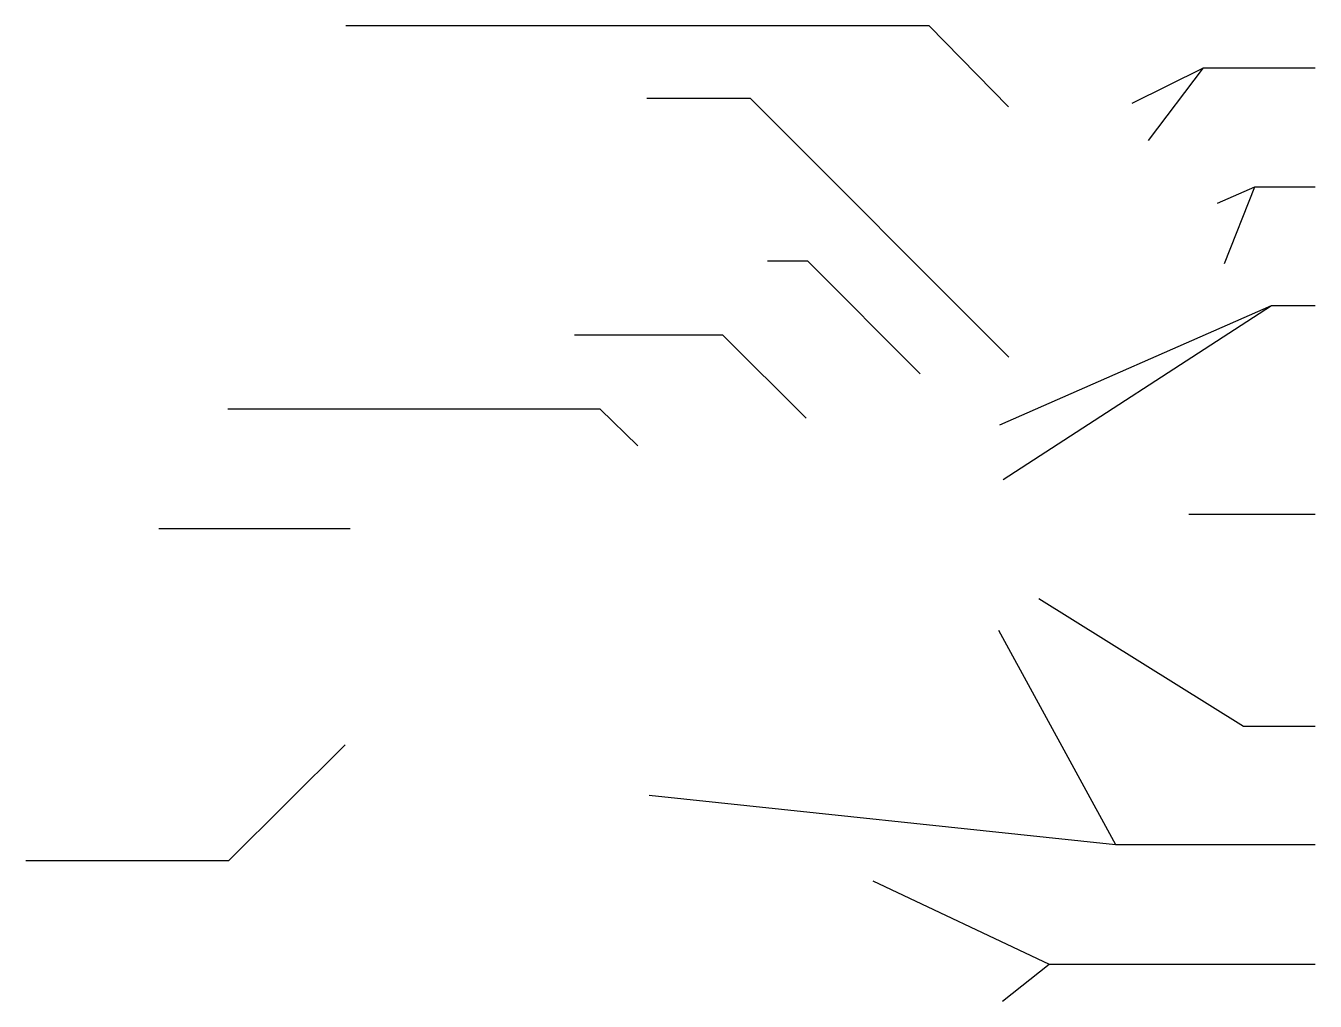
# Paper-space layout 'Layout1' of a CAD drawing. Extents: x 4.2 to 18.2, y 19.5 to 30.2.
import ezdxf

# ---------------------------------------------------------------- set-up
doc = ezdxf.new("R2010")
doc.units = 0
doc.header["$LTSCALE"] = 0.5
doc.layers.add('DIM-TXT', color=7, linetype='CONTINUOUS')

psp = doc.layouts.get("Layout1")

# ---------------------------------------------------------------- linework, layer by layer
at = {"layer": 'DIM-TXT', "color": 0, "linetype": 'CONTINUOUS'}
for p, q in [((16.419, 28.903), (17.015, 29.693)), ((17.243, 27.566), (17.574, 28.4)), ((14.836, 25.212), (17.755, 27.108)), ((16.858, 24.836), (18.231, 24.836)), ((7.733, 24.678), (5.653, 24.678)), ((10.987, 21.778), (16.06, 21.241)), ((14.83, 19.535), (15.336, 19.939))]:
    psp.add_line(p, q, dxfattribs=at)
at = {"layer": 'DIM-TXT', "color": 0, "linetype": 'CONTINUOUS', "flags": 128}
for points in [[(14.895, 29.269), (14.033, 30.152), (7.687, 30.152)], [(14.898, 26.546), (12.087, 29.36), (10.96, 29.36)], [(13.935, 26.363), (12.711, 27.589), (12.274, 27.589)], [(12.694, 25.88), (11.788, 26.783), (10.175, 26.783)], [(10.863, 25.58), (10.454, 25.978), (6.402, 25.978)], [(15.226, 23.918), (17.45, 22.53), (18.231, 22.53)], [(14.787, 23.574), (16.06, 21.241), (18.231, 21.241)], [(13.419, 20.845), (15.336, 19.939), (18.231, 19.939)]]:
    psp.add_lwpolyline(points, dxfattribs=at)
at = {"layer": 'DIM-TXT', "color": 0, "linetype": 'CONTINUOUS', "extrusion": (0, 0, -1), "flags": 128}
for points in [[(-16.239, 29.311), (-17.015, 29.693), (-18.231, 29.693)], [(-17.167, 28.22), (-17.574, 28.4), (-18.231, 28.4)], [(-14.8, 25.809), (-17.755, 27.108), (-18.231, 27.108)], [(-7.679, 22.324), (-6.411, 21.061), (-4.205, 21.061)]]:
    psp.add_lwpolyline(points, dxfattribs=at)

doc.saveas('drawing.dxf')
